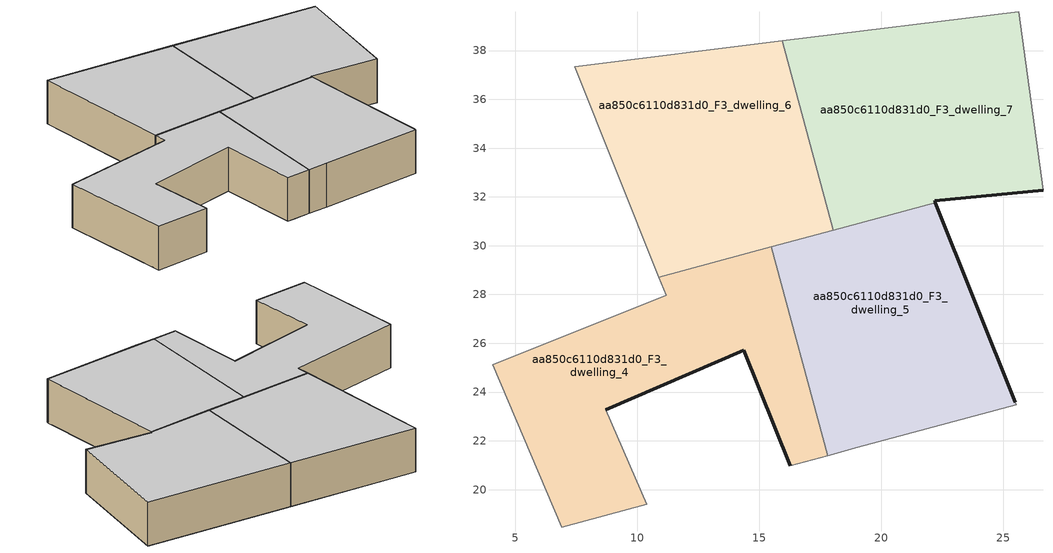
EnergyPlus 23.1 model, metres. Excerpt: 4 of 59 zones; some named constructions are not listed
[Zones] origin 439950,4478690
aa850c6110d831d0_F3_dwelling_4
 floor to aa850c6110d831d0_F2_dwelling_4 (EU_floor_Construction): 16.7,21.1 14.39,29.65 10.89,28.7 11.18,27.97 4.07,25.12 6.04,20.49 9.51,21.43 8.71,23.28 14.36,25.71 16.26,20.98 z9
 floor to aa850c6110d831d0_F2_dwelling_6 (EU_floor_Construction): 10.4,19.39 9.51,21.43 6.04,20.49 6.91,18.45 z9
 floor to aa850c6110d831d0_F2_dwelling_3 (EU_floor_Construction): 17.81,21.4 15.5,29.95 14.39,29.65 16.7,21.1 z9
 wall outside (EU_wall_Construction): 16.26,20.98 14.36,25.71 8.71,23.28 z9:12
 wall to aa850c6110d831d0_F3_dwelling_5 (EU_wall_Construction): 15.5,29.95 17.81,21.4 z9:12
 wall adiabatic (EU_wall_Construction): 8.71,23.28 10.4,19.39 / 6.91,18.45 4.07,25.12 11.18,27.97 10.89,28.7 z9:12
 wall to aa850c6110d831d0_F3_dwelling_2 (EU_wall_Construction): 10.4,19.39 6.91,18.45 / 17.81,21.4 16.26,20.98 z9:12
 wall to aa850c6110d831d0_F3_dwelling_6 (EU_wall_Construction): 10.89,28.7 15.5,29.95 z9:12
 ceiling to aa850c6110d831d0_F4_dwelling_4 (EU_floor_Construction): 15.5,29.95 17.81,21.4 16.26,20.98 14.36,25.71 8.71,23.28 10.4,19.39 6.91,18.45 4.07,25.12 11.18,27.97 10.89,28.7 z12
aa850c6110d831d0_F3_dwelling_5
 floor to aa850c6110d831d0_F2_dwelling_2 (EU_floor_Construction): 24.71,25.54 22.22,31.76 15.54,29.96 17.28,23.53 z9
 floor to aa850c6110d831d0_F2_dwelling_3 (EU_floor_Construction): 25.53,23.49 24.71,25.54 17.28,23.53 15.54,29.96 15.5,29.95 17.81,21.4 z9
 wall outside (EU_wall_Construction): 22.22,31.76 25.49,23.59 z9:12
 wall to aa850c6110d831d0_F3_dwelling_3 (EU_wall_Construction): 25.53,23.48 19.04,21.73 / 25.49,23.59 25.53,23.49 z9:12; 25.53,23.48,11.96 25.53,23.49,9 25.53,23.48,9
 wall to aa850c6110d831d0_F3_dwelling_7 (EU_wall_Construction): 18.03,30.63 22.22,31.76 z9:12
 wall to aa850c6110d831d0_F3_dwelling_2 (EU_wall_Construction): 19.04,21.73 17.81,21.4 z9:12
 wall to aa850c6110d831d0_F3_dwelling_6 (EU_wall_Construction): 15.5,29.95 18.03,30.63 z9:12
 ceiling to aa850c6110d831d0_F4_dwelling_5 (EU_floor_Construction): 22.22,31.76 25.53,23.48 17.81,21.4 15.5,29.95 z12
aa850c6110d831d0_F3_dwelling_6
 floor to aa850c6110d831d0_F2_dwelling_4 (EU_floor_Construction): 14.39,29.65 14.14,30.54 10.54,29.57 10.89,28.7 z9
 floor to aa850c6110d831d0_F2_dwelling_2 (EU_floor_Construction): 18.03,30.63 17.79,31.53 15.3,30.86 15.54,29.96 z9
 floor to aa850c6110d831d0_F2_dwelling_3 (EU_floor_Construction): 15.54,29.96 15.3,30.86 14.14,30.54 14.39,29.65 z9
 floor adiabatic (EU_floor_Construction): 17.79,31.53 15.93,38.39 7.44,37.33 10.54,29.57 z9
 wall adiabatic (EU_wall_Construction): 10.89,28.7 7.44,37.33 15.93,38.39 z9:12
 wall to aa850c6110d831d0_F3_dwelling_7 (EU_wall_Construction): 15.93,38.39 18.03,30.63 z9:12
 ceiling to aa850c6110d831d0_F4_dwelling_6 (EU_floor_Construction): 15.93,38.39 18.03,30.63 10.89,28.7 7.44,37.33 z12
aa850c6110d831d0_F3_dwelling_7
 floor to aa850c6110d831d0_F2_dwelling_0 (EU_floor_Construction): 26.41,33.86 25.63,39.6 15.93,38.39 17.79,31.53 z9
 floor to aa850c6110d831d0_F2_dwelling_2 (EU_floor_Construction): 26.63,32.27 26.41,33.86 17.79,31.53 18.03,30.63 22.22,31.76 22.19,31.83 z9
 wall outside (EU_wall_Construction): 26.63,32.27 22.19,31.83 22.22,31.76 z9:12
 wall adiabatic (EU_wall_Construction): 15.93,38.39 25.63,39.6 26.63,32.27 z9:12
 ceiling to aa850c6110d831d0_F4_dwelling_7 (EU_floor_Construction): 25.63,39.6 26.63,32.27 22.19,31.83 22.22,31.76 18.03,30.63 15.93,38.39 z12
[SCHEDULE:FILE] Column Number=1; Rows to Skip at Top=0; Number of Hours of Data=8760; Column Separator=Comma; Interpolate to Timestep=No; Minutes per Item=60; Adjust Schedule for Daylight Savings=Yes
Name | File
EU_Step8_GainSchedule_aa850c6110d831d0_F4_dwelling_5_f000 | ../../schedules/aa850c6110d831d0/aa850c6110d831d0_F4_dwelling_5_f000_gain.csv
EU_Step8_GainSchedule_aa850c6110d831d0_F4_dwelling_6_f000 | ../../schedules/aa850c6110d831d0/aa850c6110d831d0_F4_dwelling_6_f000_gain.csv
EU_Step8_GainSchedule_aa850c6110d831d0_F4_dwelling_7_f000 | ../../schedules/aa850c6110d831d0/aa850c6110d831d0_F4_dwelling_7_f000_gain.csv
EU_Step8_GainSchedule_aa850c6110d831d0_F5_dwelling_0_f000 | ../../schedules/aa850c6110d831d0/aa850c6110d831d0_F5_dwelling_0_f000_gain.csv
EU_Step8_GainSchedule_aa850c6110d831d0_F5_dwelling_1_f000 | ../../schedules/aa850c6110d831d0/aa850c6110d831d0_F5_dwelling_1_f000_gain.csv
EU_Step8_GainSchedule_aa850c6110d831d0_F5_dwelling_2_f000 | ../../schedules/aa850c6110d831d0/aa850c6110d831d0_F5_dwelling_2_f000_gain.csv
EU_Step8_GainSchedule_aa850c6110d831d0_F5_dwelling_3_f000 | ../../schedules/aa850c6110d831d0/aa850c6110d831d0_F5_dwelling_3_f000_gain.csv
EU_Step8_GainSchedule_aa850c6110d831d0_F5_dwelling_4_f000 | ../../schedules/aa850c6110d831d0/aa850c6110d831d0_F5_dwelling_4_f000_gain.csv
EU_Step8_GainSchedule_aa850c6110d831d0_F5_dwelling_5_f000 | ../../schedules/aa850c6110d831d0/aa850c6110d831d0_F5_dwelling_5_f000_gain.csv
EU_Step8_GainSchedule_aa850c6110d831d0_F5_dwelling_6_f000 | ../../schedules/aa850c6110d831d0/aa850c6110d831d0_F5_dwelling_6_f000_gain.csv
EU_Step8_GainSchedule_aa850c6110d831d0_F5_dwelling_7_f000 | ../../schedules/aa850c6110d831d0/aa850c6110d831d0_F5_dwelling_7_f000_gain.csv
EU_Step8_GainSchedule_aa850c6110d831d0_F6_dwelling_0_f000 | ../../schedules/aa850c6110d831d0/aa850c6110d831d0_F6_dwelling_0_f000_gain.csv
EU_Step8_GainSchedule_aa850c6110d831d0_F6_dwelling_1_f000 | ../../schedules/aa850c6110d831d0/aa850c6110d831d0_F6_dwelling_1_f000_gain.csv
EU_Step8_GainSchedule_aa850c6110d831d0_F6_dwelling_2_f000 | ../../schedules/aa850c6110d831d0/aa850c6110d831d0_F6_dwelling_2_f000_gain.csv
EU_Step8_GainSchedule_aa850c6110d831d0_F6_dwelling_3_f000 | ../../schedules/aa850c6110d831d0/aa850c6110d831d0_F6_dwelling_3_f000_gain.csv
EU_Step8_GainSchedule_aa850c6110d831d0_F6_dwelling_4_f000 | ../../schedules/aa850c6110d831d0/aa850c6110d831d0_F6_dwelling_4_f000_gain.csv
EU_Step8_GainSchedule_aa850c6110d831d0_F6_dwelling_5_f000 | ../../schedules/aa850c6110d831d0/aa850c6110d831d0_F6_dwelling_5_f000_gain.csv
EU_Step8_GainSchedule_aa850c6110d831d0_F6_dwelling_6_f000 | ../../schedules/aa850c6110d831d0/aa850c6110d831d0_F6_dwelling_6_f000_gain.csv
EU_Step8_GainSchedule_aa850c6110d831d0_F6_dwelling_7_f000 | ../../schedules/aa850c6110d831d0/aa850c6110d831d0_F6_dwelling_7_f000_gain.csv
